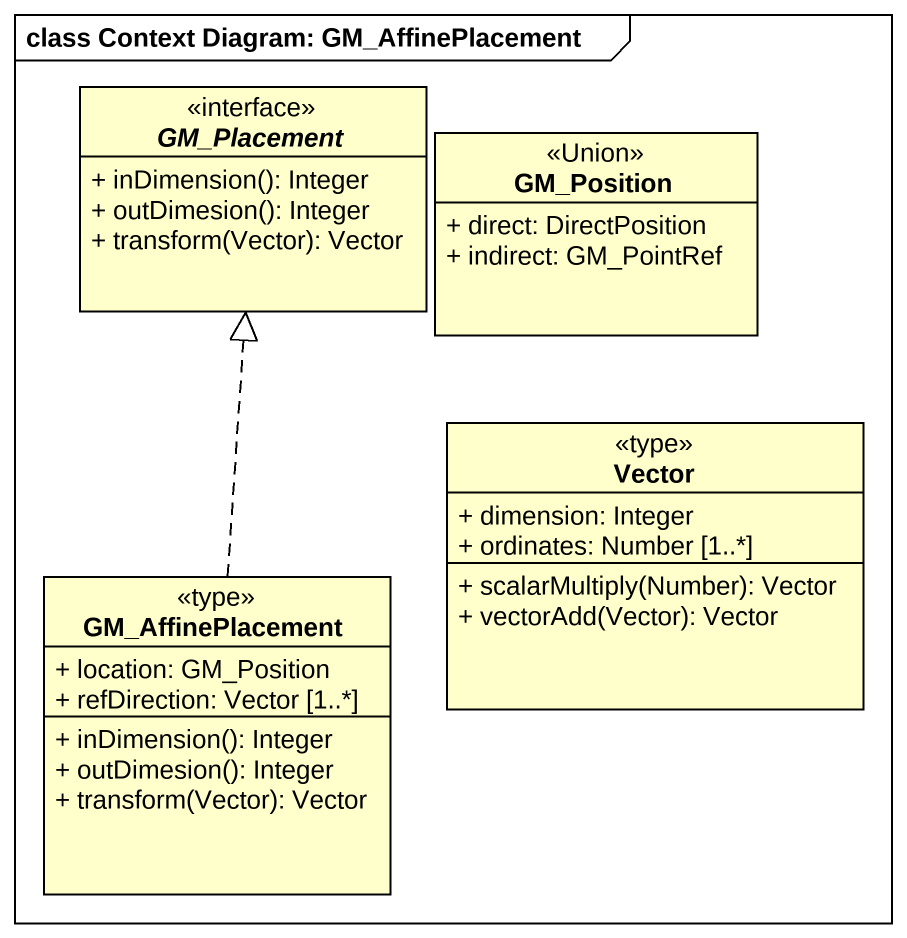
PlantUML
@startuml
mainframe class Context Diagram: GM_AffinePlacement
hide circle
hide empty members
skinparam classAttributeIconSize 0
interface GM_Placement {
  + inDimension(): Integer
  + outDimesion(): Integer
  + transform(Vector): Vector
}
class GM_Position <<Union>> {
  + direct: DirectPosition
  + indirect: GM_PointRef
}
class Vector <<type>> {
  + dimension: Integer
  + ordinates: Number [1..*]
  + scalarMultiply(Number): Vector
  + vectorAdd(Vector): Vector
}
class GM_AffinePlacement <<type>> {
  + location: GM_Position
  + refDirection: Vector [1..*]
  + inDimension(): Integer
  + outDimesion(): Integer
  + transform(Vector): Vector
}
GM_AffinePlacement .up.|> GM_Placement
@enduml
